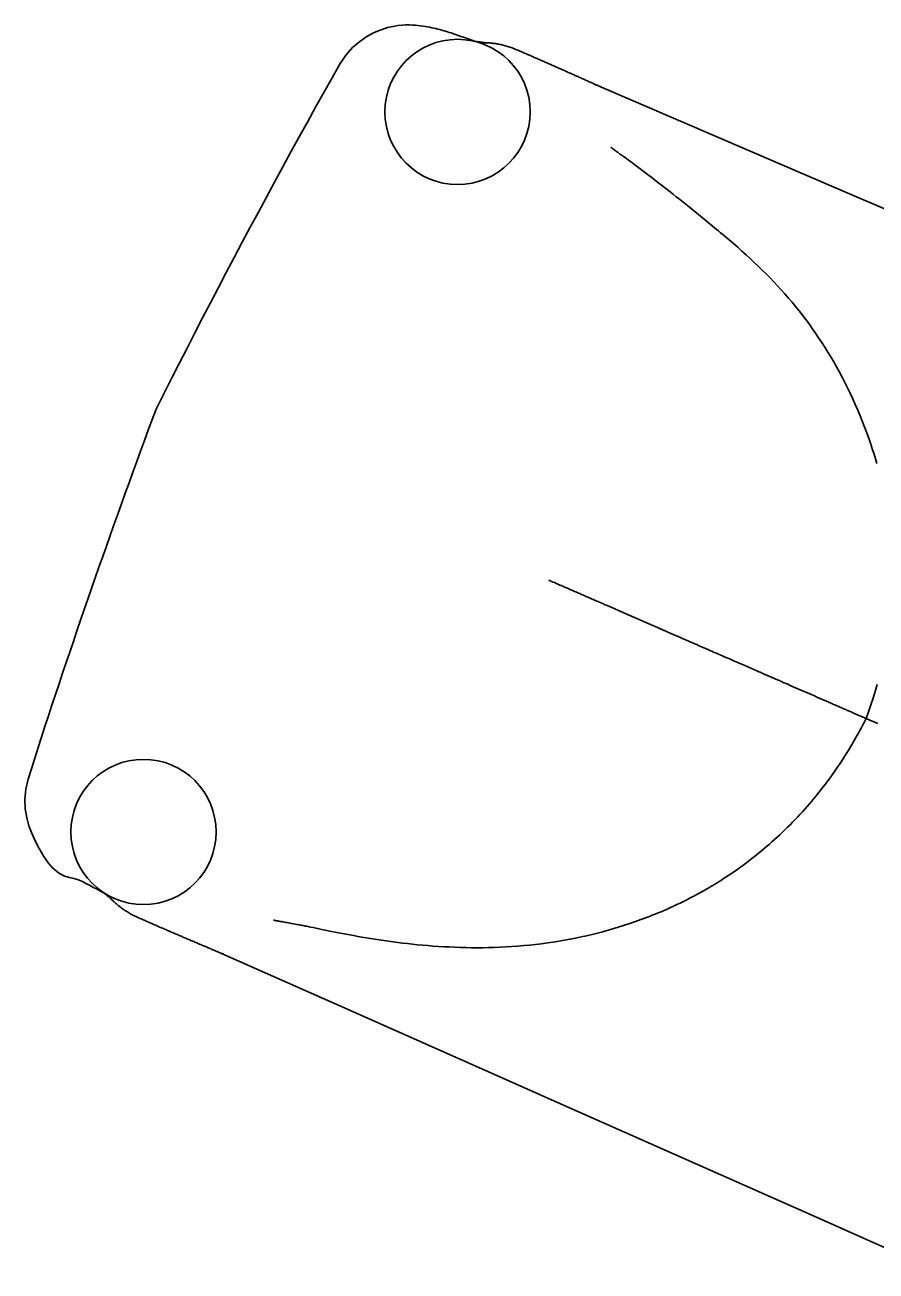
# Model space of a CAD drawing. Header units: millimetres. Extents: x -37281 to 954596, y -59787 to 956680.
# Drawn here: x 4454.23 to 4471.81, y -17226.48 to -17200.73 of the extents above; entities that cross this region are included whole.
import ezdxf

# ---------------------------------------------------------------- set-up
doc = ezdxf.new("R2010")
doc.units = ezdxf.units.MM
doc.header["$MEASUREMENT"] = 0
doc.layers.add('0_Pen_No__7', color=7, linetype='Continuous', lineweight=35)

msp = doc.modelspace()

# ---------------------------------------------------------------- linework, layer by layer
at = {"layer": '0_Pen_No__7', "linetype": 'Continuous', "flags": 128}
for points in [[(4460.745, -17201.528), (4460.863, -17201.352), (4460.999, -17201.202), (4461.145, -17201.077), (4461.296, -17200.974), (4461.447, -17200.893), (4461.591, -17200.832), (4461.722, -17200.79), (4461.836, -17200.764), (4461.935, -17200.748), (4462.023, -17200.739), (4462.102, -17200.734), (4462.172, -17200.734), (4462.236, -17200.737), (4462.295, -17200.741), (4462.349, -17200.747), (4462.401, -17200.754), (4462.45, -17200.76), (4462.498, -17200.767), (4462.545, -17200.775), (4462.591, -17200.783), (4462.635, -17200.792), (4462.678, -17200.801), (4462.72, -17200.811), (4462.762, -17200.82), (4462.802, -17200.831), (4462.842, -17200.842), (4462.881, -17200.853), (4462.92, -17200.864), (4462.958, -17200.876), (4462.995, -17200.888), (4463.033, -17200.9), (4463.07, -17200.912), (4463.107, -17200.925), (4463.144, -17200.938), (4463.181, -17200.951), (4463.218, -17200.964), (4463.255, -17200.977), (4463.292, -17200.99), (4463.33, -17201.003), (4463.369, -17201.017), (4463.406, -17201.03), (4463.443, -17201.042), (4463.48, -17201.055), (4463.516, -17201.067), (4463.552, -17201.079), (4463.587, -17201.091), (4463.622, -17201.102)], [(4463.538, -17201.075), (4463.551, -17201.076), (4463.561, -17201.078), (4463.571, -17201.079), (4463.582, -17201.081), (4463.592, -17201.082), (4463.603, -17201.083), (4463.613, -17201.085), (4463.624, -17201.086), (4463.634, -17201.088), (4463.645, -17201.089), (4463.655, -17201.091), (4463.665, -17201.092), (4463.675, -17201.094), (4463.688, -17201.096), (4463.701, -17201.098), (4463.713, -17201.099), (4463.724, -17201.101), (4463.735, -17201.103)], [(4463.717, -17201.1), (4463.732, -17201.101), (4463.751, -17201.101), (4463.761, -17201.102), (4463.773, -17201.102), (4463.785, -17201.103), (4463.798, -17201.104), (4463.813, -17201.105), (4463.827, -17201.106), (4463.843, -17201.107), (4463.859, -17201.109), (4463.877, -17201.111), (4463.895, -17201.113), (4463.913, -17201.115), (4463.933, -17201.117), (4463.953, -17201.12), (4463.973, -17201.124), (4463.994, -17201.127), (4464.016, -17201.131), (4464.038, -17201.136), (4464.061, -17201.14), (4464.083, -17201.145), (4464.106, -17201.151), (4464.129, -17201.157), (4464.153, -17201.163), (4464.177, -17201.17), (4464.201, -17201.177), (4464.225, -17201.184), (4464.249, -17201.192), (4464.273, -17201.201), (4464.297, -17201.21), (4464.322, -17201.219), (4464.346, -17201.229), (4464.37, -17201.239), (4464.39, -17201.248), (4464.411, -17201.256), (4464.431, -17201.265), (4464.451, -17201.274), (4464.471, -17201.282), (4464.491, -17201.291), (4464.511, -17201.3), (4464.531, -17201.308), (4464.552, -17201.317), (4464.572, -17201.326), (4464.592, -17201.334), (4464.612, -17201.343), (4464.632, -17201.352), (4464.652, -17201.361), (4464.672, -17201.369), (4464.692, -17201.378), (4464.712, -17201.387), (4464.732, -17201.396), (4464.753, -17201.404), (4464.773, -17201.413), (4464.793, -17201.422), (4464.813, -17201.431), (4464.833, -17201.439), (4464.853, -17201.448), (4464.873, -17201.457), (4464.893, -17201.466), (4464.913, -17201.475), (4464.933, -17201.483), (4464.953, -17201.492), (4464.973, -17201.501), (4464.993, -17201.51), (4465.013, -17201.519), (4465.033, -17201.527), (4465.053, -17201.536), (4465.073, -17201.545), (4465.093, -17201.554), (4465.113, -17201.563), (4465.133, -17201.572), (4465.153, -17201.58), (4465.173, -17201.589), (4465.193, -17201.598), (4465.213, -17201.607), (4465.233, -17201.616), (4465.253, -17201.625), (4465.273, -17201.634), (4465.293, -17201.643), (4465.314, -17201.651), (4465.334, -17201.66), (4465.354, -17201.669), (4465.374, -17201.678), (4465.394, -17201.687), (4465.414, -17201.696), (4465.434, -17201.705), (4465.454, -17201.714), (4465.474, -17201.723), (4465.494, -17201.732), (4465.514, -17201.741), (4465.534, -17201.75), (4465.554, -17201.759), (4465.574, -17201.768), (4465.594, -17201.777), (4465.614, -17201.785), (4465.634, -17201.794), (4465.654, -17201.803), (4465.674, -17201.812), (4465.694, -17201.821), (4465.714, -17201.83), (4465.734, -17201.839), (4465.754, -17201.848), (4465.774, -17201.857), (4465.793, -17201.865), (4465.813, -17201.874), (4465.832, -17201.883), (4465.851, -17201.891), (4465.87, -17201.9), (4465.889, -17201.908), (4465.908, -17201.917), (4465.926, -17201.925), (4465.944, -17201.933), (4465.961, -17201.94), (4465.978, -17201.948), (4465.994, -17201.955), (4466.01, -17201.962), (4466.025, -17201.969), (4466.04, -17201.976), (4466.054, -17201.982), (4466.067, -17201.988), (4466.079, -17201.993), (4466.09, -17201.998), (4466.101, -17202.003), (4466.111, -17202.007), (4466.128, -17202.015), (4466.142, -17202.021), (4466.153, -17202.026), (4466.164, -17202.031), (4466.174, -17202.035)], [(4454.296, -17216.319), (4454.364, -17216.103), (4454.433, -17215.886), (4454.502, -17215.668), (4454.573, -17215.449), (4454.644, -17215.23), (4454.716, -17215.011), (4454.788, -17214.791), (4454.861, -17214.571), (4454.934, -17214.351), (4455.008, -17214.132), (4455.081, -17213.912), (4455.156, -17213.693), (4455.23, -17213.473), (4455.305, -17213.254), (4455.38, -17213.035), (4455.455, -17212.816), (4455.53, -17212.597), (4455.606, -17212.378), (4455.682, -17212.159), (4455.759, -17211.94), (4455.836, -17211.721), (4455.913, -17211.503), (4455.99, -17211.284), (4456.068, -17211.066), (4456.146, -17210.847), (4456.224, -17210.629), (4456.302, -17210.411), (4456.381, -17210.193), (4456.46, -17209.975), (4456.539, -17209.758), (4456.619, -17209.54), (4456.699, -17209.322), (4456.779, -17209.105), (4456.86, -17208.888), (4456.941, -17208.671), (4457.099, -17208.356), (4457.258, -17208.041), (4457.417, -17207.727), (4457.578, -17207.413), (4457.739, -17207.1), (4457.901, -17206.787), (4458.063, -17206.474), (4458.227, -17206.162), (4458.39, -17205.85), (4458.555, -17205.538), (4458.72, -17205.226), (4458.885, -17204.915), (4459.052, -17204.603), (4459.219, -17204.292), (4459.387, -17203.98), (4459.555, -17203.669), (4459.725, -17203.358), (4459.894, -17203.049), (4460.064, -17202.741), (4460.234, -17202.435), (4460.404, -17202.13), (4460.575, -17201.828), (4460.745, -17201.528)], [(4473.503, -17205.179), (4471.026, -17204.118), (4468.559, -17203.059), (4466.103, -17202.005)], [(4471.832, -17209.799), (4471.81, -17209.724), (4471.787, -17209.651), (4471.765, -17209.58), (4471.742, -17209.511), (4471.72, -17209.444), (4471.697, -17209.377), (4471.674, -17209.312), (4471.628, -17209.185), (4471.581, -17209.059), (4471.533, -17208.936), (4471.484, -17208.814), (4471.433, -17208.694), (4471.382, -17208.577), (4471.33, -17208.461), (4471.277, -17208.346), (4471.223, -17208.234), (4471.168, -17208.123), (4471.112, -17208.014), (4471.055, -17207.907), (4470.997, -17207.801), (4470.938, -17207.697), (4470.878, -17207.594), (4470.817, -17207.493), (4470.755, -17207.393), (4470.691, -17207.294), (4470.627, -17207.197), (4470.562, -17207.102), (4470.496, -17207.007), (4470.429, -17206.914), (4470.361, -17206.822), (4470.291, -17206.731), (4470.221, -17206.642), (4470.15, -17206.553), (4470.078, -17206.466), (4470.004, -17206.379), (4469.93, -17206.293), (4469.855, -17206.209), (4469.778, -17206.125), (4469.701, -17206.042), (4469.622, -17205.96), (4469.543, -17205.879), (4469.462, -17205.799), (4469.38, -17205.719), (4469.298, -17205.64), (4469.214, -17205.561), (4469.129, -17205.483), (4469.043, -17205.406), (4468.956, -17205.329), (4468.868, -17205.253), (4468.779, -17205.177), (4468.689, -17205.102), (4468.644, -17205.064), (4468.6, -17205.028), (4468.556, -17204.991), (4468.513, -17204.955), (4468.47, -17204.92), (4468.428, -17204.885), (4468.386, -17204.851), (4468.345, -17204.817), (4468.304, -17204.784), (4468.264, -17204.751), (4468.224, -17204.718), (4468.185, -17204.686), (4468.146, -17204.654), (4468.108, -17204.623), (4468.07, -17204.592), (4468.032, -17204.562), (4467.959, -17204.503), (4467.888, -17204.445), (4467.818, -17204.39), (4467.75, -17204.336), (4467.684, -17204.283), (4467.62, -17204.233), (4467.558, -17204.183), (4467.498, -17204.136), (4467.439, -17204.09), (4467.382, -17204.046), (4467.327, -17204.003), (4467.273, -17203.961), (4467.221, -17203.921), (4467.171, -17203.883), (4467.122, -17203.846), (4467.076, -17203.81), (4467.03, -17203.776), (4466.987, -17203.743), (4466.945, -17203.712), (4466.904, -17203.681), (4466.865, -17203.652), (4466.828, -17203.624), (4466.792, -17203.598), (4466.758, -17203.573), (4466.725, -17203.548), (4466.694, -17203.525), (4466.664, -17203.504), (4466.635, -17203.483), (4466.608, -17203.463), (4466.583, -17203.444), (4466.558, -17203.427), (4466.535, -17203.41), (4466.514, -17203.395), (4466.494, -17203.38), (4466.475, -17203.366), (4466.457, -17203.353), (4466.441, -17203.341), (4466.426, -17203.33), (4466.412, -17203.32), (4466.399, -17203.311), (4466.388, -17203.302), (4466.378, -17203.294), (4466.368, -17203.287), (4466.353, -17203.276), (4466.342, -17203.268), (4466.331, -17203.259)], [(4471.605, -17215.065), (4471.595, -17215.061), (4471.585, -17215.056), (4471.576, -17215.052), (4471.564, -17215.047), (4471.552, -17215.042), (4471.538, -17215.036), (4471.524, -17215.03), (4471.509, -17215.023), (4471.493, -17215.016), (4471.477, -17215.009), (4471.444, -17214.995), (4471.428, -17214.988), (4471.412, -17214.981), (4471.396, -17214.974), (4471.38, -17214.967), (4471.364, -17214.96), (4471.348, -17214.953), (4471.331, -17214.946), (4471.314, -17214.938), (4471.297, -17214.931), (4471.279, -17214.923), (4471.261, -17214.915), (4471.243, -17214.907), (4471.224, -17214.899), (4471.205, -17214.891), (4471.186, -17214.882), (4471.167, -17214.874), (4471.147, -17214.865), (4471.127, -17214.857), (4471.107, -17214.848), (4471.086, -17214.839), (4471.065, -17214.83), (4471.045, -17214.821), (4471.023, -17214.811), (4471.002, -17214.802), (4470.98, -17214.793), (4470.959, -17214.783), (4470.937, -17214.774), (4470.915, -17214.764), (4470.892, -17214.754), (4470.87, -17214.744), (4470.847, -17214.735), (4470.824, -17214.725), (4470.801, -17214.715), (4470.778, -17214.704), (4470.755, -17214.694), (4470.731, -17214.684), (4470.708, -17214.674), (4470.684, -17214.664), (4470.637, -17214.643), (4470.589, -17214.622), (4470.54, -17214.601), (4470.492, -17214.58), (4470.443, -17214.558), (4470.394, -17214.537), (4470.296, -17214.494), (4470.198, -17214.452), (4470.149, -17214.43), (4470.101, -17214.409), (4470.052, -17214.388), (4470.004, -17214.367), (4469.957, -17214.346), (4469.933, -17214.336), (4469.909, -17214.326), (4469.862, -17214.305), (4469.839, -17214.295), (4469.815, -17214.284), (4469.791, -17214.274), (4469.766, -17214.263), (4469.741, -17214.252), (4469.716, -17214.241), (4469.691, -17214.23), (4469.665, -17214.219), (4469.639, -17214.208), (4469.613, -17214.196), (4469.586, -17214.185), (4469.559, -17214.173), (4469.532, -17214.161), (4469.504, -17214.149), (4469.476, -17214.137), (4469.448, -17214.125), (4469.42, -17214.112), (4469.391, -17214.1), (4469.362, -17214.087), (4469.333, -17214.074), (4469.303, -17214.061), (4469.273, -17214.048), (4469.243, -17214.035), (4469.212, -17214.022), (4469.181, -17214.008), (4469.15, -17213.994), (4469.118, -17213.981), (4469.086, -17213.967), (4469.054, -17213.953), (4469.021, -17213.938), (4468.988, -17213.924), (4468.955, -17213.91), (4468.922, -17213.895), (4468.888, -17213.88), (4468.854, -17213.865), (4468.819, -17213.85), (4468.784, -17213.835), (4468.749, -17213.82), (4468.714, -17213.804), (4468.678, -17213.789), (4468.642, -17213.773), (4468.606, -17213.757), (4468.569, -17213.741), (4468.532, -17213.725), (4468.495, -17213.709), (4468.457, -17213.693), (4468.419, -17213.676), (4468.381, -17213.659), (4468.343, -17213.643), (4468.304, -17213.626), (4468.226, -17213.592), (4468.187, -17213.575), (4468.148, -17213.558), (4468.109, -17213.54), (4468.069, -17213.523), (4468.049, -17213.514), (4468.029, -17213.506), (4468.009, -17213.497), (4467.988, -17213.488), (4467.968, -17213.479), (4467.948, -17213.47), (4467.928, -17213.462), (4467.908, -17213.453), (4467.889, -17213.445), (4467.869, -17213.436), (4467.85, -17213.428), (4467.831, -17213.42), (4467.813, -17213.411), (4467.794, -17213.403), (4467.776, -17213.395), (4467.758, -17213.388), (4467.74, -17213.38), (4467.722, -17213.372), (4467.705, -17213.364), (4467.688, -17213.357), (4467.671, -17213.35), (4467.654, -17213.342), (4467.638, -17213.335), (4467.621, -17213.328), (4467.605, -17213.321), (4467.589, -17213.314), (4467.574, -17213.307), (4467.558, -17213.301), (4467.543, -17213.294), (4467.528, -17213.287), (4467.514, -17213.281), (4467.499, -17213.275), (4467.485, -17213.268), (4467.471, -17213.262), (4467.457, -17213.256), (4467.443, -17213.25), (4467.43, -17213.245), (4467.417, -17213.239), (4467.404, -17213.233), (4467.391, -17213.228), (4467.379, -17213.222), (4467.367, -17213.217), (4467.355, -17213.212), (4467.343, -17213.207), (4467.248, -17213.165), (4467.059, -17213.083), (4466.87, -17213), (4466.776, -17212.959), (4466.681, -17212.918), (4466.587, -17212.877), (4466.493, -17212.836), (4466.4, -17212.795), (4466.306, -17212.755), (4466.26, -17212.734), (4466.236, -17212.724), (4466.213, -17212.714), (4466.189, -17212.703), (4466.165, -17212.693), (4466.141, -17212.683), (4466.117, -17212.672), (4466.093, -17212.662), (4466.069, -17212.651), (4466.044, -17212.64), (4466.02, -17212.63), (4465.995, -17212.619), (4465.97, -17212.608), (4465.946, -17212.597), (4465.921, -17212.586), (4465.895, -17212.575), (4465.87, -17212.564), (4465.845, -17212.553), (4465.819, -17212.542), (4465.794, -17212.531), (4465.768, -17212.52), (4465.742, -17212.509), (4465.716, -17212.497), (4465.69, -17212.486), (4465.664, -17212.474), (4465.638, -17212.463), (4465.611, -17212.451), (4465.584, -17212.44), (4465.558, -17212.428), (4465.531, -17212.416), (4465.504, -17212.405), (4465.477, -17212.393), (4465.449, -17212.381), (4465.422, -17212.369), (4465.394, -17212.357), (4465.366, -17212.345), (4465.339, -17212.333), (4465.311, -17212.32), (4465.282, -17212.308), (4465.254, -17212.296), (4465.226, -17212.283), (4465.197, -17212.271), (4465.168, -17212.258), (4465.14, -17212.246), (4465.111, -17212.233), (4465.081, -17212.22), (4465.052, -17212.208)], [(4471.851, -17215.172), (4471.768, -17215.136), (4471.687, -17215.101), (4471.607, -17215.066), (4471.658, -17214.927), (4471.706, -17214.787), (4471.752, -17214.647), (4471.795, -17214.506), (4471.836, -17214.364)], [(4471.607, -17215.066), (4471.574, -17215.132), (4471.54, -17215.198), (4471.505, -17215.263), (4471.47, -17215.328), (4471.434, -17215.393), (4471.398, -17215.458), (4471.362, -17215.522), (4471.324, -17215.586), (4471.287, -17215.649), (4471.249, -17215.712), (4471.21, -17215.775), (4471.171, -17215.837), (4471.131, -17215.899), (4471.091, -17215.96), (4471.051, -17216.021), (4471.01, -17216.081), (4470.969, -17216.141), (4470.927, -17216.2), (4470.842, -17216.318), (4470.756, -17216.434), (4470.667, -17216.548), (4470.622, -17216.605), (4470.576, -17216.661), (4470.53, -17216.717), (4470.484, -17216.773), (4470.436, -17216.828), (4470.389, -17216.884), (4470.34, -17216.938), (4470.291, -17216.993), (4470.241, -17217.048), (4470.191, -17217.102), (4470.14, -17217.156), (4470.088, -17217.209), (4470.036, -17217.262), (4469.983, -17217.315), (4469.93, -17217.367), (4469.877, -17217.418), (4469.823, -17217.469), (4469.769, -17217.52), (4469.715, -17217.569), (4469.66, -17217.618), (4469.605, -17217.667), (4469.55, -17217.714), (4469.495, -17217.761), (4469.44, -17217.807), (4469.385, -17217.852), (4469.33, -17217.896), (4469.276, -17217.939), (4469.222, -17217.981), (4469.168, -17218.023), (4469.114, -17218.063), (4469.061, -17218.102), (4469.009, -17218.14), (4468.957, -17218.177), (4468.906, -17218.213), (4468.856, -17218.248), (4468.807, -17218.281), (4468.758, -17218.314), (4468.71, -17218.345), (4468.663, -17218.376), (4468.617, -17218.406), (4468.572, -17218.434), (4468.527, -17218.462), (4468.483, -17218.489), (4468.44, -17218.515), (4468.398, -17218.54), (4468.357, -17218.565), (4468.316, -17218.588), (4468.276, -17218.611), (4468.237, -17218.633), (4468.198, -17218.655), (4468.16, -17218.676), (4468.122, -17218.697), (4468.085, -17218.717), (4468.048, -17218.737), (4467.975, -17218.775), (4467.904, -17218.811), (4467.834, -17218.846), (4467.765, -17218.88), (4467.697, -17218.913), (4467.63, -17218.944), (4467.565, -17218.974), (4467.5, -17219.003), (4467.436, -17219.031), (4467.373, -17219.058), (4467.312, -17219.084), (4467.25, -17219.109), (4467.19, -17219.133), (4467.13, -17219.156), (4467.071, -17219.179), (4467.013, -17219.201), (4466.955, -17219.222), (4466.898, -17219.243), (4466.841, -17219.263), (4466.728, -17219.302), (4466.616, -17219.339), (4466.505, -17219.374), (4466.393, -17219.408), (4466.281, -17219.441), (4466.169, -17219.472), (4466.057, -17219.501), (4465.945, -17219.529), (4465.832, -17219.556), (4465.719, -17219.581), (4465.605, -17219.605), (4465.49, -17219.628), (4465.375, -17219.649), (4465.258, -17219.669), (4465.141, -17219.687), (4465.022, -17219.704), (4464.902, -17219.72), (4464.78, -17219.735), (4464.657, -17219.748), (4464.533, -17219.76), (4464.41, -17219.77), (4464.288, -17219.779), (4464.166, -17219.786), (4464.045, -17219.792), (4463.924, -17219.797), (4463.805, -17219.8), (4463.686, -17219.802), (4463.568, -17219.802), (4463.451, -17219.802), (4463.335, -17219.8), (4463.22, -17219.797), (4463.106, -17219.793), (4462.994, -17219.788), (4462.882, -17219.783), (4462.771, -17219.776), (4462.662, -17219.768), (4462.554, -17219.76), (4462.447, -17219.751), (4462.341, -17219.741), (4462.237, -17219.73), (4462.134, -17219.719), (4462.033, -17219.707), (4461.933, -17219.695), (4461.835, -17219.682), (4461.738, -17219.669), (4461.642, -17219.655), (4461.549, -17219.641), (4461.457, -17219.627), (4461.367, -17219.613), (4461.278, -17219.598), (4461.191, -17219.583), (4461.106, -17219.568), (4461.023, -17219.553), (4460.942, -17219.538), (4460.863, -17219.523), (4460.786, -17219.509), (4460.71, -17219.494), (4460.637, -17219.479), (4460.566, -17219.465), (4460.497, -17219.451), (4460.43, -17219.437), (4460.366, -17219.424), (4460.304, -17219.411), (4460.244, -17219.399), (4460.186, -17219.387), (4460.131, -17219.376), (4460.104, -17219.37), (4460.078, -17219.365), (4460.052, -17219.36), (4460.027, -17219.355), (4460.003, -17219.35), (4459.979, -17219.345), (4459.956, -17219.341), (4459.934, -17219.337), (4459.912, -17219.333), (4459.891, -17219.329), (4459.85, -17219.322), (4459.811, -17219.315), (4459.775, -17219.308), (4459.739, -17219.302), (4459.706, -17219.296), (4459.675, -17219.29), (4459.645, -17219.285), (4459.617, -17219.28), (4459.59, -17219.275), (4459.565, -17219.27), (4459.542, -17219.266), (4459.521, -17219.262), (4459.501, -17219.259), (4459.482, -17219.255), (4459.465, -17219.252), (4459.45, -17219.249), (4459.436, -17219.247), (4459.423, -17219.245), (4459.411, -17219.243), (4459.393, -17219.239), (4459.379, -17219.237), (4459.365, -17219.234)], [(4455.941, -17218.717), (4455.909, -17218.699), (4455.877, -17218.681), (4455.844, -17218.663), (4455.81, -17218.645), (4455.776, -17218.626), (4455.741, -17218.608), (4455.706, -17218.589), (4455.671, -17218.57), (4455.635, -17218.551), (4455.599, -17218.532), (4455.563, -17218.513), (4455.527, -17218.494), (4455.491, -17218.474), (4455.456, -17218.454), (4455.42, -17218.435), (4455.385, -17218.418), (4455.351, -17218.404), (4455.316, -17218.393), (4455.282, -17218.383), (4455.247, -17218.375), (4455.212, -17218.367), (4455.178, -17218.359), (4455.143, -17218.35), (4455.107, -17218.34), (4455.071, -17218.328), (4455.035, -17218.315), (4454.998, -17218.298), (4454.96, -17218.277), (4454.921, -17218.253), (4454.882, -17218.224), (4454.841, -17218.189), (4454.8, -17218.149), (4454.757, -17218.102), (4454.713, -17218.048), (4454.668, -17217.986), (4454.621, -17217.917), (4454.573, -17217.838), (4454.523, -17217.75), (4454.471, -17217.652), (4454.418, -17217.544), (4454.362, -17217.424), (4454.309, -17217.284), (4454.266, -17217.119), (4454.238, -17216.934), (4454.23, -17216.735), (4454.247, -17216.528), (4454.296, -17216.319)], [(4456.015, -17218.797), (4456.007, -17218.79), (4455.999, -17218.784), (4455.989, -17218.776), (4455.98, -17218.768), (4455.971, -17218.761), (4455.961, -17218.753), (4455.951, -17218.745), (4455.941, -17218.737), (4455.931, -17218.729), (4455.921, -17218.721), (4455.911, -17218.713), (4455.901, -17218.705), (4455.892, -17218.697), (4455.882, -17218.689), (4455.873, -17218.681), (4455.864, -17218.674)], [(4458.361, -17219.952), (4458.352, -17219.948), (4458.34, -17219.943), (4458.329, -17219.938), (4458.315, -17219.932), (4458.298, -17219.925), (4458.288, -17219.92), (4458.278, -17219.916), (4458.266, -17219.911), (4458.254, -17219.906), (4458.241, -17219.9), (4458.227, -17219.894), (4458.212, -17219.888), (4458.197, -17219.881), (4458.181, -17219.875), (4458.164, -17219.868), (4458.147, -17219.86), (4458.13, -17219.853), (4458.112, -17219.845), (4458.093, -17219.837), (4458.075, -17219.829), (4458.056, -17219.821), (4458.037, -17219.813), (4458.017, -17219.805), (4457.998, -17219.797), (4457.978, -17219.788), (4457.958, -17219.78), (4457.939, -17219.772), (4457.919, -17219.763), (4457.899, -17219.755), (4457.879, -17219.746), (4457.858, -17219.738), (4457.838, -17219.729), (4457.818, -17219.72), (4457.798, -17219.712), (4457.778, -17219.703), (4457.757, -17219.695), (4457.737, -17219.686), (4457.717, -17219.677), (4457.697, -17219.669), (4457.676, -17219.66), (4457.656, -17219.651), (4457.636, -17219.643), (4457.616, -17219.634), (4457.596, -17219.626), (4457.575, -17219.617), (4457.555, -17219.608), (4457.535, -17219.6), (4457.515, -17219.591), (4457.495, -17219.582), (4457.475, -17219.574), (4457.455, -17219.565), (4457.434, -17219.557), (4457.414, -17219.548), (4457.394, -17219.539), (4457.374, -17219.531), (4457.354, -17219.522), (4457.334, -17219.513), (4457.314, -17219.505), (4457.294, -17219.496), (4457.274, -17219.487), (4457.253, -17219.479), (4457.233, -17219.47), (4457.213, -17219.461), (4457.193, -17219.453), (4457.173, -17219.444), (4457.153, -17219.435), (4457.133, -17219.427), (4457.113, -17219.418), (4457.093, -17219.409), (4457.073, -17219.401), (4457.053, -17219.392), (4457.032, -17219.383), (4457.012, -17219.375), (4456.992, -17219.366), (4456.972, -17219.357), (4456.952, -17219.348), (4456.932, -17219.34), (4456.912, -17219.331), (4456.892, -17219.322), (4456.872, -17219.313), (4456.852, -17219.305), (4456.832, -17219.296), (4456.812, -17219.287), (4456.791, -17219.278), (4456.771, -17219.269), (4456.751, -17219.261), (4456.731, -17219.252), (4456.711, -17219.243), (4456.691, -17219.234), (4456.671, -17219.225), (4456.651, -17219.216), (4456.631, -17219.208), (4456.611, -17219.199), (4456.591, -17219.19), (4456.571, -17219.181), (4456.551, -17219.172), (4456.526, -17219.161), (4456.503, -17219.15), (4456.479, -17219.138), (4456.456, -17219.127), (4456.434, -17219.114), (4456.411, -17219.102), (4456.389, -17219.09), (4456.368, -17219.077), (4456.347, -17219.064), (4456.326, -17219.051), (4456.306, -17219.038), (4456.286, -17219.025), (4456.267, -17219.012), (4456.248, -17218.999), (4456.23, -17218.985), (4456.212, -17218.972), (4456.195, -17218.959), (4456.179, -17218.946), (4456.163, -17218.934), (4456.148, -17218.921), (4456.134, -17218.909), (4456.12, -17218.897), (4456.107, -17218.886), (4456.095, -17218.875), (4456.083, -17218.864), (4456.072, -17218.854), (4456.062, -17218.845), (4456.053, -17218.835), (4456.044, -17218.827), (4456.035, -17218.819), (4456.028, -17218.811), (4456.015, -17218.798), (4456.004, -17218.788)], [(4458.292, -17219.921), (4460.736, -17221.003), (4463.19, -17222.091), (4465.653, -17223.184), (4468.124, -17224.281), (4470.599, -17225.381), (4473.079, -17226.485)]]:
    msp.add_lwpolyline(points, dxfattribs=at)
at = {"layer": '0_Pen_No__7', "linetype": 'Continuous'}
for centre in [(4463.167, -17202.531), (4456.679, -17217.411)]:
    msp.add_circle(centre, 1.5, dxfattribs=at)

doc.saveas('drawing.dxf')
